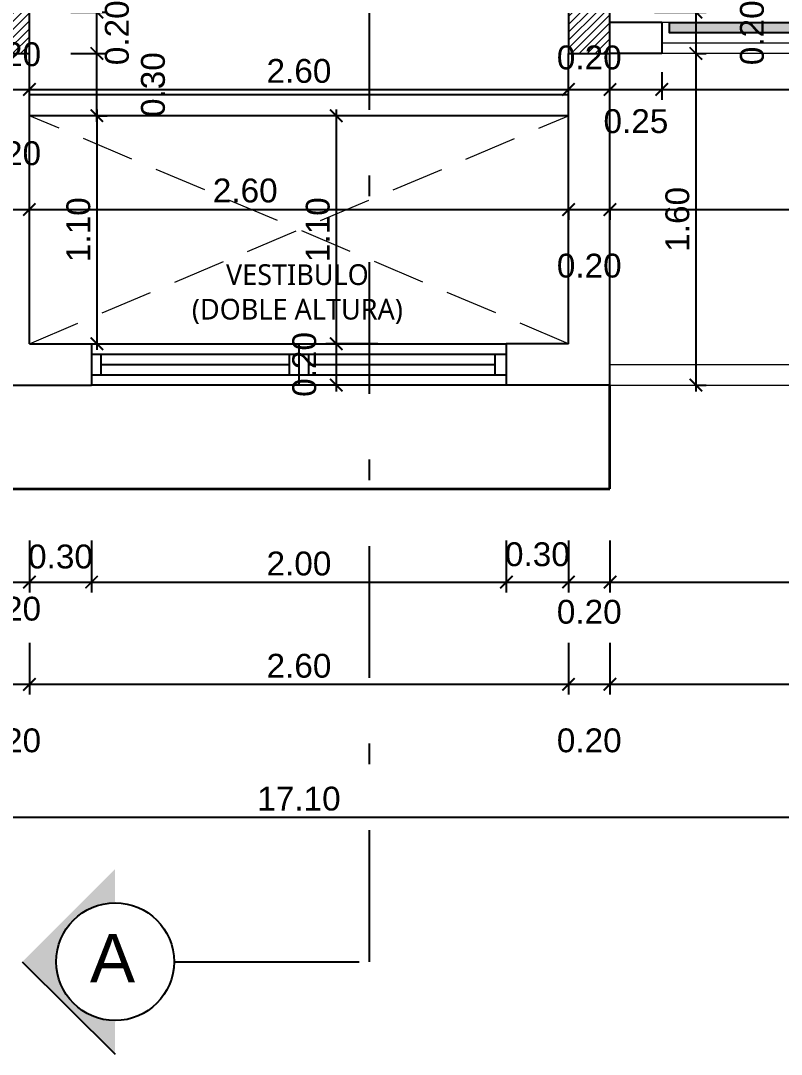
# Model space of a CAD drawing. Header units: feet. Extents: x -417 to 46, y -646 to -218.
# Drawn here: x -70.53 to -66.862, y -314.185 to -309.199 of the extents above; entities that cross this region are included whole.
import ezdxf

# ---------------------------------------------------------------- set-up
doc = ezdxf.new("R2010")
doc.units = ezdxf.units.FT
doc.header["$MEASUREMENT"] = 0
doc.linetypes.add('DASHDOT', pattern=[25.4, 12.7, -6.35, 0, -6.35])
doc.linetypes.add('DASHED', pattern=[19.049999999999997, 12.7, -6.349999999999999])
for name, color, linetype, lineweight in [('A-GENM', 8, 'Continuous', 9), ('A-WALL', 4, 'Continuous', 25), ('closet', 8, 'Continuous', 5), ('DIM-COTAS', 1, 'Continuous', 5), ('MB', 2, 'Continuous', 20), ('Piso', 8, 'Continuous', 9), ('TXT', 2, 'Continuous', 9), ('vuelo', 251, 'DASHED', 13)]:
    doc.layers.add(name, color=color, linetype=linetype, lineweight=lineweight)
for name, color, linetype in [('columna', 9, 'Continuous'), ('DIM', 10, 'Continuous'), ('escalera', 2, 'Continuous'), ('GRDUTIY', 5, 'Continuous'), ('PERT-VENT', 2, 'Continuous'), ('TEXXT', 8, 'Continuous')]:
    doc.layers.add(name, color=color, linetype=linetype)
doc.styles.add('ads', font='trebuc.ttf', dxfattribs={"height": 0.14})
doc.styles.add('DAMIAN', font='arial.ttf', dxfattribs={"height": 0.12})
doc.styles.get("Standard").update_dxf_attribs({"font": 'arial.ttf', "height": 0.115})
doc.dimstyles.new('KEILY', dxfattribs={"dimtxt": 0.115, "dimasz": 0.06, "dimexe": 0.05, "dimexo": 0.2, "dimgap": 0.03, "dimtad": 1, "dimzin": 1, "dimdsep": 46, "dimtxsty": 'Standard', "dimblk": 'ARCHTICK', "dimcen": 2.5, "dimdle": 0.03, "dimclrd": 256, "dimclre": 256, "dimclrt": 7, "dimadec": 0, "dimazin": 0, "dimtfac": 1, "dimtmove": 2, "dimatfit": 3, "dimfxl": 0.2, "dimfxlon": 1, "dimtolj": 1, "dimtzin": 1, "dimarcsym": 0})

# ---------------------------------------------------------------- blocks, each defined once
blk = doc.blocks.new('A$C78C8556F')
at = {"layer": 'PERT-VENT', "extrusion": (-2.366591124771848e-12, 8.947716500358402e-16, -1)}
for p, q in [((3.738375369266578e-07, 0.2000000000506361), (2.000000373837537, 0.200000000050693)), ((1.000000373837537, 0.200000000049954), (1.000000373837594, 4.982325663149823e-11)), ((3.738375653483672e-07, 0.1500000000506816), (2.000000373837366, 0.1500000000507669)), ((0.9533337071710264, 0.1500000000497437), (0.9533337071709127, 0.05000000004957883)), ((1.046667040504133, 0.1500000000496868), (1.04666704050419, 0.05000000004989147)), ((1.946169447620946, 0.05000000005063043), (1.946169447620974, 0.1500000000507384)), ((0.04666704050416115, 0.1000000000506134), (0.9533337071708559, 0.1000000000497607)), ((1.046667040504275, 0.1000000000495618), (1.946169447620974, 0.1000000000506134)), ((3.738375369266578e-07, 0.05000000005063043), (2.00000037383748, 0.05000000005065885)), ((2.000000373837395, 5.067590791441035e-11), (3.738374800832389e-07, 5.073275133327115e-11))]:
    blk.add_line(p, q, dxfattribs=at)
at = {"layer": 'PERT-VENT'}
blk.add_line((0.04666704050416115, 0.0500000000507157), (0.04666704050421799, 0.1500000000505111), dxfattribs=at)
blk = doc.blocks.new('A$C5EA57A7C')
for points in [[(1.475098267163219, 0.1000001273037014), (2.362499865527667, 0.1000001273035309), (2.362499865527667, 0.1500001273035423), (1.475098267163332, 0.150000127303656)], [(0.735488858979636, 0.05000012730374692), (1.600098267163304, 0.05000012730363323), (1.600098267163332, 0.1000001273036446), (0.735488858979636, 0.1000001273037014)], [(0.0375004562012009, 1.273034513360471e-07), (0.8604888589797213, 1.273038492399792e-07), (0.8604888589796928, 0.05000012730380377), (0.0375004562012009, 0.05000012730351955)]]:
    blk.add_hatch(color=256).paths.add_polyline_path(points)
at = {"layer": 'PERT-VENT', "extrusion": (-6.288880677460709e-16, -1.940366471243193e-15, -1)}
for points in [[(-1.475098267163219, 0.1000001273037014), (-2.362499865527667, 0.1000001273035309), (-2.362499865527667, 0.1500001273035423), (-1.475098267163332, 0.150000127303656)], [(-0.735488858979636, 0.05000012730374692), (-1.600098267163304, 0.05000012730363323), (-1.600098267163332, 0.1000001273036446), (-0.735488858979636, 0.1000001273037014)], [(-0.0375004562012009, 1.273034513360471e-07), (-0.8604888589797497, 1.273037355531415e-07), (-0.8604888589797213, 0.05000012730369008), (-0.0375004562012009, 0.05000012730351955)]]:
    blk.add_lwpolyline(points, close=True, dxfattribs=at)
at = {"layer": 'Piso'}
for p, q in [((4.562011213238293e-07, 0.1500001273043381), (2.400000456201184, 0.1500001273035991)), ((4.562011781672481e-07, 1.273034513360471e-07), (2.400000456201184, 1.273042471439112e-07))]:
    blk.add_line(p, q, dxfattribs=at)
at = {"layer": 'Piso', "extrusion": (-6.288880677460709e-16, -1.940366471243193e-15, -1)}
for p, q in [((0.8229888589796701, 0.1000001273037014), (4.562012065889576e-07, 0.1000001273035309)), ((1.600098267163304, 0.05000012730363323), (2.400000456201184, 0.05000012730363323))]:
    blk.add_line(p, q, dxfattribs=at)
blk = doc.blocks.new('_ArchTick')
at = {"layer": 'DIM-COTAS', "color": 0, "const_width": 0.15}
blk.add_lwpolyline([(-0.5, -0.5), (0.5, 0.5)], dxfattribs=at)
blk = doc.blocks.new('*D788')
at = {"layer": 'Defpoints', "color": 0, "transparency": 16777216}
for p in [(-64.86451343938853, -310.9570197766337), (-59.97139579834058, -310.9570197766337), (-68.06451343938836, -311.5036414858855)]:
    blk.add_point(p, dxfattribs=at)
at = {"layer": 'DIM', "lineweight": -2, "transparency": 16777216}
for p, q in [((-60.17139579834058, -310.9570197766337), (-59.92139579834058, -310.9570197766337)), ((-59.97139579834058, -311.5336414858854), (-59.97139579834058, -310.9270197766338)), ((-60.17139579834058, -311.5036414858855), (-59.92139579834058, -311.5036414858855))]:
    blk.add_line(p, q, dxfattribs=at)
at = {"layer": 'DIM', "lineweight": -2, "transparency": 16777216, "xscale": 0.06, "yscale": 0.06, "zscale": 0.06}
for p, rotation in [((-59.97139579834058, -310.9570197766337), 90), ((-59.97139579834058, -311.5036414858855), 270)]:
    blk.add_blockref('_ArchTick', p, dxfattribs=dict(at, rotation=rotation))
at = {"layer": 'DIM', "color": 7, "transparency": 16777216, "insert": (-60.06011169192853, -311.2303306312596), "char_height": 0.115, "attachment_point": 5, "rotation": 90}
blk.add_mtext('\\A1;0.55', dxfattribs=at)
blk = doc.blocks.new('*D966')
at = {"layer": 'Defpoints', "color": 0, "transparency": 16777216}
for p in [(-70.48826303692451, -310.7570197766337), (-70.68826303692438, -310.9570197766337), (-70.48826303692451, -311.9068582722006)]:
    blk.add_point(p, dxfattribs=at)
at = {"layer": 'DIM', "lineweight": -2, "transparency": 16777216}
for p, q in [((-70.68826303692438, -311.7068582722006), (-70.68826303692438, -311.9568582722006)), ((-70.48826303692451, -311.7068582722006), (-70.48826303692451, -311.9568582722006)), ((-70.71826303692438, -311.9068582722006), (-70.4582630369245, -311.9068582722006))]:
    blk.add_line(p, q, dxfattribs=at)
at = {"layer": 'DIM', "lineweight": -2, "transparency": 16777216, "xscale": 0.06, "yscale": 0.06, "zscale": 0.06, "rotation": 180}
blk.add_blockref('_ArchTick', (-70.68826303692438, -311.9068582722006), dxfattribs=at)
at = {"layer": 'DIM', "lineweight": -2, "transparency": 16777216, "xscale": 0.06, "yscale": 0.06, "zscale": 0.06}
blk.add_blockref('_ArchTick', (-70.48826303692451, -311.9068582722006), dxfattribs=at)
at = {"layer": 'DIM', "color": 7, "transparency": 16777216, "insert": (-70.58826303692445, -312.0359015972965), "char_height": 0.115, "attachment_point": 5}
blk.add_mtext('\\A1;0.20', dxfattribs=at)
blk = doc.blocks.new('*D967')
at = {"layer": 'Defpoints', "color": 0, "transparency": 16777216}
for p in [(-70.48826303692451, -310.7570197766337), (-70.1882630369247, -310.9570197766337), (-70.1882630369247, -311.9068582722006)]:
    blk.add_point(p, dxfattribs=at)
at = {"layer": 'DIM', "lineweight": -2, "transparency": 16777216}
for p, q in [((-70.48826303692451, -311.7068582722006), (-70.48826303692451, -311.9568582722006)), ((-70.1882630369247, -311.7068582722006), (-70.1882630369247, -311.9568582722006)), ((-70.51826303692451, -311.9068582722006), (-70.1582630369247, -311.9068582722006))]:
    blk.add_line(p, q, dxfattribs=at)
at = {"layer": 'DIM', "lineweight": -2, "transparency": 16777216, "xscale": 0.06, "yscale": 0.06, "zscale": 0.06, "rotation": 180}
blk.add_blockref('_ArchTick', (-70.48826303692451, -311.9068582722006), dxfattribs=at)
at = {"layer": 'DIM', "lineweight": -2, "transparency": 16777216, "xscale": 0.06, "yscale": 0.06, "zscale": 0.06}
blk.add_blockref('_ArchTick', (-70.1882630369247, -311.9068582722006), dxfattribs=at)
at = {"layer": 'DIM', "color": 7, "transparency": 16777216, "insert": (-70.3382630369246, -311.784303807052), "char_height": 0.115, "attachment_point": 5}
blk.add_mtext('\\A1;0.30', dxfattribs=at)
blk = doc.blocks.new('*D968')
at = {"layer": 'Defpoints', "color": 0, "transparency": 16777216}
for p in [(-70.1882630369247, -310.9570197766337), (-68.18826303692464, -310.9570197766337), (-68.18826303692464, -311.9068582722006)]:
    blk.add_point(p, dxfattribs=at)
at = {"layer": 'DIM', "lineweight": -2, "transparency": 16777216}
for p, q in [((-70.1882630369247, -311.7068582722006), (-70.1882630369247, -311.9568582722006)), ((-68.18826303692464, -311.7068582722006), (-68.18826303692464, -311.9568582722006)), ((-70.2182630369247, -311.9068582722006), (-68.15826303692464, -311.9068582722006))]:
    blk.add_line(p, q, dxfattribs=at)
at = {"layer": 'DIM', "lineweight": -2, "transparency": 16777216, "xscale": 0.06, "yscale": 0.06, "zscale": 0.06, "rotation": 180}
blk.add_blockref('_ArchTick', (-70.1882630369247, -311.9068582722006), dxfattribs=at)
at = {"layer": 'DIM', "lineweight": -2, "transparency": 16777216, "xscale": 0.06, "yscale": 0.06, "zscale": 0.06}
blk.add_blockref('_ArchTick', (-68.18826303692464, -311.9068582722006), dxfattribs=at)
at = {"layer": 'DIM', "color": 7, "transparency": 16777216, "insert": (-69.18826303692467, -311.8181423786126), "char_height": 0.115, "attachment_point": 5}
blk.add_mtext('\\A1;2.00', dxfattribs=at)
blk = doc.blocks.new('*D928')
at = {"layer": 'Defpoints', "color": 0, "transparency": 16777216}
for p in [(-67.8882630369246, -310.7570197766337), (-68.18826303692464, -310.9570197766337), (-67.8882630369246, -311.9068582722006)]:
    blk.add_point(p, dxfattribs=at)
at = {"layer": 'DIM', "lineweight": -2, "transparency": 16777216}
for p, q in [((-68.18826303692464, -311.7068582722006), (-68.18826303692464, -311.9568582722006)), ((-67.8882630369246, -311.7068582722006), (-67.8882630369246, -311.9568582722006)), ((-68.21826303692464, -311.9068582722006), (-67.8582630369246, -311.9068582722006))]:
    blk.add_line(p, q, dxfattribs=at)
at = {"layer": 'DIM', "lineweight": -2, "transparency": 16777216, "xscale": 0.06, "yscale": 0.06, "zscale": 0.06, "rotation": 180}
blk.add_blockref('_ArchTick', (-68.18826303692464, -311.9068582722006), dxfattribs=at)
at = {"layer": 'DIM', "lineweight": -2, "transparency": 16777216, "xscale": 0.06, "yscale": 0.06, "zscale": 0.06}
blk.add_blockref('_ArchTick', (-67.8882630369246, -311.9068582722006), dxfattribs=at)
at = {"layer": 'DIM', "color": 7, "transparency": 16777216, "insert": (-68.03826303692462, -311.773414994905), "char_height": 0.115, "attachment_point": 5}
blk.add_mtext('\\A1;0.30', dxfattribs=at)
blk = doc.blocks.new('*D929')
at = {"layer": 'Defpoints', "color": 0, "transparency": 16777216}
for p in [(-67.8882630369246, -310.7570197766337), (-67.68826303692467, -310.9570197766337), (-67.68826303692467, -311.9068582722006)]:
    blk.add_point(p, dxfattribs=at)
at = {"layer": 'DIM', "lineweight": -2, "transparency": 16777216}
for p, q in [((-67.8882630369246, -311.7068582722006), (-67.8882630369246, -311.9568582722006)), ((-67.68826303692467, -311.7068582722006), (-67.68826303692467, -311.9568582722006)), ((-67.9182630369246, -311.9068582722006), (-67.65826303692467, -311.9068582722006))]:
    blk.add_line(p, q, dxfattribs=at)
at = {"layer": 'DIM', "lineweight": -2, "transparency": 16777216, "xscale": 0.06, "yscale": 0.06, "zscale": 0.06, "rotation": 180}
blk.add_blockref('_ArchTick', (-67.8882630369246, -311.9068582722006), dxfattribs=at)
at = {"layer": 'DIM', "lineweight": -2, "transparency": 16777216, "xscale": 0.06, "yscale": 0.06, "zscale": 0.06}
blk.add_blockref('_ArchTick', (-67.68826303692467, -311.9068582722006), dxfattribs=at)
at = {"layer": 'DIM', "color": 7, "transparency": 16777216, "insert": (-67.78826303692463, -312.0509196839556), "char_height": 0.115, "attachment_point": 5}
blk.add_mtext('\\A1;0.20', dxfattribs=at)
blk = doc.blocks.new('*D930')
at = {"layer": 'Defpoints', "color": 0, "transparency": 16777216}
for p in [(-64.63826303692468, -310.2070197766337), (-67.68826303692467, -310.9570197766337), (-64.63826303692468, -311.9068582722006)]:
    blk.add_point(p, dxfattribs=at)
at = {"layer": 'DIM', "lineweight": -2, "transparency": 16777216}
for p, q in [((-67.68826303692467, -311.7068582722006), (-67.68826303692467, -311.9568582722006)), ((-64.63826303692468, -311.7068582722006), (-64.63826303692468, -311.9568582722006)), ((-67.71826303692467, -311.9068582722006), (-64.60826303692468, -311.9068582722006))]:
    blk.add_line(p, q, dxfattribs=at)
at = {"layer": 'DIM', "lineweight": -2, "transparency": 16777216, "xscale": 0.06, "yscale": 0.06, "zscale": 0.06, "rotation": 180}
blk.add_blockref('_ArchTick', (-67.68826303692467, -311.9068582722006), dxfattribs=at)
at = {"layer": 'DIM', "lineweight": -2, "transparency": 16777216, "xscale": 0.06, "yscale": 0.06, "zscale": 0.06}
blk.add_blockref('_ArchTick', (-64.63826303692468, -311.9068582722006), dxfattribs=at)
at = {"layer": 'DIM', "color": 7, "transparency": 16777216, "insert": (-66.16326303692468, -311.8181031562388), "char_height": 0.115, "attachment_point": 5}
blk.add_mtext('\\A1;3.05', dxfattribs=at)
blk = doc.blocks.new('*D938')
at = {"layer": 'Defpoints', "color": 0, "transparency": 16777216}
for p in [(-70.48826303692451, -310.7570197766337), (-70.68826303692444, -310.9570197766338), (-70.48826303692451, -312.4000790919436)]:
    blk.add_point(p, dxfattribs=at)
at = {"layer": 'DIM', "lineweight": -2, "transparency": 16777216}
for p, q in [((-70.68826303692444, -312.2000790919436), (-70.68826303692444, -312.4500790919436)), ((-70.48826303692451, -312.2000790919436), (-70.48826303692451, -312.4500790919436)), ((-70.71826303692444, -312.4000790919436), (-70.4582630369245, -312.4000790919436))]:
    blk.add_line(p, q, dxfattribs=at)
at = {"layer": 'DIM', "lineweight": -2, "transparency": 16777216, "xscale": 0.06, "yscale": 0.06, "zscale": 0.06, "rotation": 180}
blk.add_blockref('_ArchTick', (-70.68826303692444, -312.4000790919436), dxfattribs=at)
at = {"layer": 'DIM', "lineweight": -2, "transparency": 16777216, "xscale": 0.06, "yscale": 0.06, "zscale": 0.06}
blk.add_blockref('_ArchTick', (-70.48826303692451, -312.4000790919436), dxfattribs=at)
at = {"layer": 'DIM', "color": 7, "transparency": 16777216, "insert": (-70.58826303692447, -312.6712267727076), "char_height": 0.115, "attachment_point": 5}
blk.add_mtext('\\A1;0.20', dxfattribs=at)
blk = doc.blocks.new('*D774')
at = {"layer": 'Defpoints', "color": 0, "transparency": 16777216}
for p in [(-70.48826303692451, -310.7570197766337), (-67.8882630369246, -310.7570197766337), (-67.8882630369246, -312.4000790919436)]:
    blk.add_point(p, dxfattribs=at)
at = {"layer": 'DIM', "lineweight": -2, "transparency": 16777216}
for p, q in [((-70.48826303692451, -312.2000790919436), (-70.48826303692451, -312.4500790919436)), ((-67.8882630369246, -312.2000790919436), (-67.8882630369246, -312.4500790919436)), ((-70.51826303692451, -312.4000790919436), (-67.8582630369246, -312.4000790919436))]:
    blk.add_line(p, q, dxfattribs=at)
at = {"layer": 'DIM', "lineweight": -2, "transparency": 16777216, "xscale": 0.06, "yscale": 0.06, "zscale": 0.06, "rotation": 180}
blk.add_blockref('_ArchTick', (-70.48826303692451, -312.4000790919436), dxfattribs=at)
at = {"layer": 'DIM', "lineweight": -2, "transparency": 16777216, "xscale": 0.06, "yscale": 0.06, "zscale": 0.06}
blk.add_blockref('_ArchTick', (-67.8882630369246, -312.4000790919436), dxfattribs=at)
at = {"layer": 'DIM', "color": 7, "transparency": 16777216, "insert": (-69.18826303692455, -312.3113631983556), "char_height": 0.115, "attachment_point": 5}
blk.add_mtext('\\A1;2.60', dxfattribs=at)
blk = doc.blocks.new('*D775')
at = {"layer": 'Defpoints', "color": 0, "transparency": 16777216}
for p in [(-67.8882630369246, -310.7570197766337), (-67.68826303692467, -310.9570197766337), (-67.68826303692467, -312.4000790919436)]:
    blk.add_point(p, dxfattribs=at)
at = {"layer": 'DIM', "lineweight": -2, "transparency": 16777216}
for p, q in [((-67.8882630369246, -312.2000790919436), (-67.8882630369246, -312.4500790919436)), ((-67.68826303692467, -312.2000790919436), (-67.68826303692467, -312.4500790919436)), ((-67.9182630369246, -312.4000790919436), (-67.65826303692467, -312.4000790919436))]:
    blk.add_line(p, q, dxfattribs=at)
at = {"layer": 'DIM', "lineweight": -2, "transparency": 16777216, "xscale": 0.06, "yscale": 0.06, "zscale": 0.06, "rotation": 180}
blk.add_blockref('_ArchTick', (-67.8882630369246, -312.4000790919436), dxfattribs=at)
at = {"layer": 'DIM', "lineweight": -2, "transparency": 16777216, "xscale": 0.06, "yscale": 0.06, "zscale": 0.06}
blk.add_blockref('_ArchTick', (-67.68826303692467, -312.4000790919436), dxfattribs=at)
at = {"layer": 'DIM', "color": 7, "transparency": 16777216, "insert": (-67.78826303692463, -312.6712267727076), "char_height": 0.115, "attachment_point": 5}
blk.add_mtext('\\A1;0.20', dxfattribs=at)
blk = doc.blocks.new('*D776')
at = {"layer": 'Defpoints', "color": 0, "transparency": 16777216}
for p in [(-64.63826303692468, -310.2070197766337), (-67.68826303692467, -310.9570197766337), (-64.63826303692468, -312.4000790919436)]:
    blk.add_point(p, dxfattribs=at)
at = {"layer": 'DIM', "lineweight": -2, "transparency": 16777216}
for p, q in [((-67.68826303692467, -312.2000790919436), (-67.68826303692467, -312.4500790919436)), ((-64.63826303692468, -312.2000790919436), (-64.63826303692468, -312.4500790919436)), ((-67.71826303692467, -312.4000790919436), (-64.60826303692468, -312.4000790919436))]:
    blk.add_line(p, q, dxfattribs=at)
at = {"layer": 'DIM', "lineweight": -2, "transparency": 16777216, "xscale": 0.06, "yscale": 0.06, "zscale": 0.06, "rotation": 180}
blk.add_blockref('_ArchTick', (-67.68826303692467, -312.4000790919436), dxfattribs=at)
at = {"layer": 'DIM', "lineweight": -2, "transparency": 16777216, "xscale": 0.06, "yscale": 0.06, "zscale": 0.06}
blk.add_blockref('_ArchTick', (-64.63826303692468, -312.4000790919436), dxfattribs=at)
at = {"layer": 'DIM', "color": 7, "transparency": 16777216, "insert": (-66.16326303692468, -312.3113239759818), "char_height": 0.115, "attachment_point": 5}
blk.add_mtext('\\A1;3.05', dxfattribs=at)
blk = doc.blocks.new('*D778')
at = {"layer": 'Defpoints', "color": 0, "transparency": 16777216}
for p in [(-77.73826303692454, -312.4500790919436), (-60.63826303692463, -312.4500790919436), (-60.63826303692463, -313.0409541789496)]:
    blk.add_point(p, dxfattribs=at)
at = {"layer": 'DIM', "lineweight": -2, "transparency": 16777216}
for p, q in [((-77.73826303692454, -312.8409541789496), (-77.73826303692454, -313.0909541789496)), ((-60.63826303692463, -312.8409541789496), (-60.63826303692463, -313.0909541789496)), ((-77.76826303692454, -313.0409541789496), (-60.60826303692463, -313.0409541789496))]:
    blk.add_line(p, q, dxfattribs=at)
at = {"layer": 'DIM', "lineweight": -2, "transparency": 16777216, "xscale": 0.06, "yscale": 0.06, "zscale": 0.06, "rotation": 180}
blk.add_blockref('_ArchTick', (-77.73826303692454, -313.0409541789496), dxfattribs=at)
at = {"layer": 'DIM', "lineweight": -2, "transparency": 16777216, "xscale": 0.06, "yscale": 0.06, "zscale": 0.06}
blk.add_blockref('_ArchTick', (-60.63826303692463, -313.0409541789496), dxfattribs=at)
at = {"layer": 'DIM', "color": 7, "transparency": 16777216, "insert": (-69.18826303692458, -312.9522382853615), "char_height": 0.115, "attachment_point": 5}
blk.add_mtext('\\A1;17.10', dxfattribs=at)
blk = doc.blocks.new('*D838')
at = {"layer": 'Defpoints', "color": 0, "transparency": 16777216}
for p in [(-70.68826303692433, -309.2472924720583), (-70.48826303692454, -309.5304134836601), (-70.48826303692454, -309.9030617912929)]:
    blk.add_point(p, dxfattribs=at)
at = {"layer": 'DIM', "lineweight": -2, "transparency": 16777216}
for p, q in [((-70.68826303692433, -309.4472924720583), (-70.68826303692433, -309.5804134836601)), ((-70.48826303692454, -309.703061791293), (-70.48826303692454, -309.4804134836601)), ((-70.71826303692433, -309.5304134836601), (-70.45826303692454, -309.5304134836601))]:
    blk.add_line(p, q, dxfattribs=at)
at = {"layer": 'DIM', "lineweight": -2, "transparency": 16777216, "xscale": 0.06, "yscale": 0.06, "zscale": 0.06, "rotation": 180}
blk.add_blockref('_ArchTick', (-70.68826303692433, -309.5304134836601), dxfattribs=at)
at = {"layer": 'DIM', "lineweight": -2, "transparency": 16777216, "xscale": 0.06, "yscale": 0.06, "zscale": 0.06}
blk.add_blockref('_ArchTick', (-70.48826303692454, -309.5304134836601), dxfattribs=at)
at = {"layer": 'DIM', "color": 7, "transparency": 16777216, "insert": (-70.58826303692443, -309.3613740336138), "char_height": 0.115, "attachment_point": 5}
blk.add_mtext('\\A1;0.20', dxfattribs=at)
blk = doc.blocks.new('*D839')
at = {"layer": 'Defpoints', "color": 0, "transparency": 16777216}
for p in [(-67.88826303692468, -309.5304134836601), (-67.88826303692468, -309.8472924720583), (-70.48826303692454, -309.9030617912929)]:
    blk.add_point(p, dxfattribs=at)
at = {"layer": 'DIM', "lineweight": -2, "transparency": 16777216}
for p, q in [((-70.48826303692454, -309.703061791293), (-70.48826303692454, -309.4804134836601)), ((-67.88826303692468, -309.6472924720583), (-67.88826303692468, -309.4804134836601)), ((-70.51826303692454, -309.5304134836601), (-67.85826303692468, -309.5304134836601))]:
    blk.add_line(p, q, dxfattribs=at)
at = {"layer": 'DIM', "lineweight": -2, "transparency": 16777216, "xscale": 0.06, "yscale": 0.06, "zscale": 0.06, "rotation": 180}
blk.add_blockref('_ArchTick', (-70.48826303692454, -309.5304134836601), dxfattribs=at)
at = {"layer": 'DIM', "lineweight": -2, "transparency": 16777216, "xscale": 0.06, "yscale": 0.06, "zscale": 0.06}
blk.add_blockref('_ArchTick', (-67.88826303692468, -309.5304134836601), dxfattribs=at)
at = {"layer": 'DIM', "color": 7, "transparency": 16777216, "insert": (-69.18826303692461, -309.4416975900721), "char_height": 0.115, "attachment_point": 5}
blk.add_mtext('\\A1;2.60', dxfattribs=at)
blk = doc.blocks.new('*D840')
at = {"layer": 'Defpoints', "color": 0, "transparency": 16777216}
for p in [(-67.6882630369248, -309.5304134836601), (-67.88826303692468, -309.8472924720583), (-67.6882630369248, -309.8220510034672)]:
    blk.add_point(p, dxfattribs=at)
at = {"layer": 'DIM', "lineweight": -2, "transparency": 16777216}
for p, q in [((-67.88826303692468, -309.6472924720583), (-67.88826303692468, -309.4804134836601)), ((-67.6882630369248, -309.6220510034672), (-67.6882630369248, -309.4804134836601)), ((-67.91826303692469, -309.5304134836601), (-67.6582630369248, -309.5304134836601))]:
    blk.add_line(p, q, dxfattribs=at)
at = {"layer": 'DIM', "lineweight": -2, "transparency": 16777216, "xscale": 0.06, "yscale": 0.06, "zscale": 0.06, "rotation": 180}
blk.add_blockref('_ArchTick', (-67.88826303692468, -309.5304134836601), dxfattribs=at)
at = {"layer": 'DIM', "lineweight": -2, "transparency": 16777216, "xscale": 0.06, "yscale": 0.06, "zscale": 0.06}
blk.add_blockref('_ArchTick', (-67.6882630369248, -309.5304134836601), dxfattribs=at)
at = {"layer": 'DIM', "color": 7, "transparency": 16777216, "insert": (-67.78826303692475, -309.3766975900721), "char_height": 0.115, "attachment_point": 5}
blk.add_mtext('\\A1;0.20', dxfattribs=at)
blk = doc.blocks.new('*D856')
at = {"layer": 'Defpoints', "color": 0, "transparency": 16777216}
for p in [(-67.43826300111726, -309.2472924650963), (-67.43826300111726, -309.5304134836601), (-67.6882630369248, -309.8220510034672)]:
    blk.add_point(p, dxfattribs=at)
at = {"layer": 'DIM', "lineweight": -2, "transparency": 16777216}
for p, q in [((-67.43826300111726, -309.4472924650963), (-67.43826300111726, -309.5804134836601)), ((-67.6882630369248, -309.6220510034672), (-67.6882630369248, -309.4804134836601)), ((-67.7182630369248, -309.5304134836601), (-67.40826300111726, -309.5304134836601))]:
    blk.add_line(p, q, dxfattribs=at)
at = {"layer": 'DIM', "lineweight": -2, "transparency": 16777216, "xscale": 0.06, "yscale": 0.06, "zscale": 0.06, "rotation": 180}
blk.add_blockref('_ArchTick', (-67.6882630369248, -309.5304134836601), dxfattribs=at)
at = {"layer": 'DIM', "lineweight": -2, "transparency": 16777216, "xscale": 0.06, "yscale": 0.06, "zscale": 0.06}
blk.add_blockref('_ArchTick', (-67.43826300111726, -309.5304134836601), dxfattribs=at)
at = {"layer": 'DIM', "color": 7, "transparency": 16777216, "insert": (-67.56326301902104, -309.6841293772481), "char_height": 0.115, "attachment_point": 5}
blk.add_mtext('\\A1;0.25', dxfattribs=at)
blk = doc.blocks.new('*D857')
at = {"layer": 'Defpoints', "color": 0, "transparency": 16777216}
for p in [(-67.43826300111726, -309.2472924650963), (-65.03826303692477, -309.2472924720583), (-65.03826303692477, -309.5304134836601)]:
    blk.add_point(p, dxfattribs=at)
at = {"layer": 'DIM', "lineweight": -2, "transparency": 16777216}
for p, q in [((-67.43826300111726, -309.4472924650963), (-67.43826300111726, -309.5804134836601)), ((-65.03826303692477, -309.4472924720583), (-65.03826303692477, -309.5804134836601)), ((-67.46826300111726, -309.5304134836601), (-65.00826303692477, -309.5304134836601))]:
    blk.add_line(p, q, dxfattribs=at)
at = {"layer": 'DIM', "lineweight": -2, "transparency": 16777216, "xscale": 0.06, "yscale": 0.06, "zscale": 0.06, "rotation": 180}
blk.add_blockref('_ArchTick', (-67.43826300111726, -309.5304134836601), dxfattribs=at)
at = {"layer": 'DIM', "lineweight": -2, "transparency": 16777216, "xscale": 0.06, "yscale": 0.06, "zscale": 0.06}
blk.add_blockref('_ArchTick', (-65.03826303692477, -309.5304134836601), dxfattribs=at)
at = {"layer": 'DIM', "color": 7, "transparency": 16777216, "insert": (-66.23826301902102, -309.4416975900721), "char_height": 0.115, "attachment_point": 5}
blk.add_mtext('\\A1;2.40', dxfattribs=at)
blk = doc.blocks.new('*D1043')
at = {"layer": 'Defpoints', "color": 0, "transparency": 16777216}
for p in [(-70.68826303692435, -310.0936649562147), (-70.48826303692452, -310.1099212493173), (-70.48826303692452, -310.4350364159001)]:
    blk.add_point(p, dxfattribs=at)
at = {"layer": 'DIM', "lineweight": -2, "transparency": 16777216}
for p, q in [((-70.48826303692452, -310.2350364159001), (-70.48826303692452, -310.0599212493173)), ((-70.71826303692436, -310.1099212493173), (-70.45826303692452, -310.1099212493173)), ((-70.68826303692435, -310.1099212493173), (-70.68826303692435, -310.1599212493173))]:
    blk.add_line(p, q, dxfattribs=at)
at = {"layer": 'DIM', "lineweight": -2, "transparency": 16777216, "xscale": 0.06, "yscale": 0.06, "zscale": 0.06, "rotation": 180}
blk.add_blockref('_ArchTick', (-70.68826303692435, -310.1099212493173), dxfattribs=at)
at = {"layer": 'DIM', "lineweight": -2, "transparency": 16777216, "xscale": 0.06, "yscale": 0.06, "zscale": 0.06}
blk.add_blockref('_ArchTick', (-70.48826303692452, -310.1099212493173), dxfattribs=at)
at = {"layer": 'DIM', "color": 7, "transparency": 16777216, "insert": (-70.58826303692445, -309.8387735685533), "char_height": 0.115, "attachment_point": 5}
blk.add_mtext('\\A1;0.20', dxfattribs=at)
blk = doc.blocks.new('*D1044')
at = {"layer": 'Defpoints', "color": 0, "transparency": 16777216}
for p in [(-67.88826303692468, -309.9570197766338), (-67.88826303692468, -310.1099212493173), (-70.48826303692452, -310.4350364159001)]:
    blk.add_point(p, dxfattribs=at)
at = {"layer": 'DIM', "lineweight": -2, "transparency": 16777216}
for p, q in [((-70.48826303692452, -310.2350364159001), (-70.48826303692452, -310.0599212493173)), ((-70.51826303692452, -310.1099212493173), (-67.85826303692468, -310.1099212493173)), ((-67.88826303692468, -310.1099212493173), (-67.88826303692468, -310.1599212493173))]:
    blk.add_line(p, q, dxfattribs=at)
at = {"layer": 'DIM', "lineweight": -2, "transparency": 16777216, "xscale": 0.06, "yscale": 0.06, "zscale": 0.06, "rotation": 180}
blk.add_blockref('_ArchTick', (-70.48826303692452, -310.1099212493173), dxfattribs=at)
at = {"layer": 'DIM', "lineweight": -2, "transparency": 16777216, "xscale": 0.06, "yscale": 0.06, "zscale": 0.06}
blk.add_blockref('_ArchTick', (-67.88826303692468, -310.1099212493173), dxfattribs=at)
at = {"layer": 'DIM', "color": 7, "transparency": 16777216, "insert": (-69.44736621655235, -310.0186524907907), "char_height": 0.115, "attachment_point": 5}
blk.add_mtext('\\A1;2.60', dxfattribs=at)
blk = doc.blocks.new('*D1045')
at = {"layer": 'Defpoints', "color": 0, "transparency": 16777216}
for p in [(-67.88826303692468, -309.9570197766338), (-67.6882630369248, -309.9148514911848), (-67.6882630369248, -310.1099212493173)]:
    blk.add_point(p, dxfattribs=at)
at = {"layer": 'DIM', "lineweight": -2, "transparency": 16777216}
for p, q in [((-67.91826303692469, -310.1099212493173), (-67.6582630369248, -310.1099212493173)), ((-67.88826303692468, -310.1099212493173), (-67.88826303692468, -310.1599212493173)), ((-67.6882630369248, -310.1099212493173), (-67.6882630369248, -310.1599212493173))]:
    blk.add_line(p, q, dxfattribs=at)
at = {"layer": 'DIM', "lineweight": -2, "transparency": 16777216, "xscale": 0.06, "yscale": 0.06, "zscale": 0.06, "rotation": 180}
blk.add_blockref('_ArchTick', (-67.88826303692468, -310.1099212493173), dxfattribs=at)
at = {"layer": 'DIM', "lineweight": -2, "transparency": 16777216, "xscale": 0.06, "yscale": 0.06, "zscale": 0.06}
blk.add_blockref('_ArchTick', (-67.6882630369248, -310.1099212493173), dxfattribs=at)
at = {"layer": 'DIM', "color": 7, "transparency": 16777216, "insert": (-67.78826303692475, -310.3810689300813), "char_height": 0.115, "attachment_point": 5}
blk.add_mtext('\\A1;0.20', dxfattribs=at)
blk = doc.blocks.new('*D1046')
at = {"layer": 'Defpoints', "color": 0, "transparency": 16777216}
for p in [(-64.63826303692474, -309.8904674628951), (-67.6882630369248, -309.9148514911848), (-64.63826303692474, -310.1099212493173)]:
    blk.add_point(p, dxfattribs=at)
at = {"layer": 'DIM', "lineweight": -2, "transparency": 16777216}
for p, q in [((-67.7182630369248, -310.1099212493173), (-64.60826303692474, -310.1099212493173)), ((-67.6882630369248, -310.1099212493173), (-67.6882630369248, -310.1599212493173)), ((-64.63826303692474, -310.090467462895), (-64.63826303692474, -310.1599212493173))]:
    blk.add_line(p, q, dxfattribs=at)
at = {"layer": 'DIM', "lineweight": -2, "transparency": 16777216, "xscale": 0.06, "yscale": 0.06, "zscale": 0.06, "rotation": 180}
blk.add_blockref('_ArchTick', (-67.6882630369248, -310.1099212493173), dxfattribs=at)
at = {"layer": 'DIM', "lineweight": -2, "transparency": 16777216, "xscale": 0.06, "yscale": 0.06, "zscale": 0.06}
blk.add_blockref('_ArchTick', (-64.63826303692474, -310.1099212493173), dxfattribs=at)
at = {"layer": 'DIM', "color": 7, "transparency": 16777216, "insert": (-66.16326303692477, -310.0211661333555), "char_height": 0.115, "attachment_point": 5}
blk.add_mtext('\\A1;3.05', dxfattribs=at)
blk = doc.blocks.new('*D889')
at = {"layer": 'Defpoints', "color": 0, "transparency": 16777216}
for p in [(-68.7078724458281, -309.6570197766338), (-69.00839411784567, -310.7570197766337), (-68.10746915696333, -310.7570197766337)]:
    blk.add_point(p, dxfattribs=at)
at = {"layer": 'DIM', "lineweight": -2, "transparency": 16777216}
for p, q in [((-68.9078724458281, -309.6570197766338), (-69.05839411784567, -309.6570197766338)), ((-69.00839411784567, -309.6270197766339), (-69.00839411784567, -310.7870197766337)), ((-68.80839411784567, -310.7570197766337), (-69.05839411784567, -310.7570197766337))]:
    blk.add_line(p, q, dxfattribs=at)
at = {"layer": 'DIM', "lineweight": -2, "transparency": 16777216, "xscale": 0.06, "yscale": 0.06, "zscale": 0.06}
for p, rotation in [((-69.00839411784567, -309.6570197766338), 90), ((-69.00839411784567, -310.7570197766337), 270)]:
    blk.add_blockref('_ArchTick', p, dxfattribs=dict(at, rotation=rotation))
at = {"layer": 'DIM', "color": 7, "transparency": 16777216, "insert": (-69.0971100114336, -310.2070197766338), "char_height": 0.115, "attachment_point": 5, "rotation": 90}
blk.add_mtext('\\A1;1.10', dxfattribs=at)
blk = doc.blocks.new('*D890')
at = {"layer": 'Defpoints', "color": 0, "transparency": 16777216}
for p in [(-68.10746915696333, -310.7570197766337), (-69.00839411784567, -310.9570197766333), (-68.41859162678995, -310.9570197766333)]:
    blk.add_point(p, dxfattribs=at)
at = {"layer": 'DIM', "lineweight": -2, "transparency": 16777216}
for p, q in [((-68.80839411784567, -310.7570197766337), (-69.05839411784567, -310.7570197766337)), ((-69.00839411784567, -310.7270197766338), (-69.00839411784567, -310.9870197766332)), ((-68.80839411784567, -310.9570197766333), (-69.05839411784567, -310.9570197766333))]:
    blk.add_line(p, q, dxfattribs=at)
at = {"layer": 'DIM', "lineweight": -2, "transparency": 16777216, "xscale": 0.06, "yscale": 0.06, "zscale": 0.06}
for p, rotation in [((-69.00839411784567, -310.7570197766337), 90), ((-69.00839411784567, -310.9570197766333), 270)]:
    blk.add_blockref('_ArchTick', p, dxfattribs=dict(at, rotation=rotation))
at = {"layer": 'DIM', "color": 7, "transparency": 16777216, "insert": (-69.16211001143361, -310.8570197766335), "char_height": 0.115, "attachment_point": 5, "rotation": 90}
blk.add_mtext('\\A1;0.20', dxfattribs=at)
blk = doc.blocks.new('*D900')
at = {"layer": 'Defpoints', "color": 0, "transparency": 16777216}
for p in [(-67.68826303692418, -309.1570197766343), (-67.43826300111726, -309.3570197696718), (-67.27410990406314, -309.3570197696718)]:
    blk.add_point(p, dxfattribs=at)
at = {"layer": 'DIM', "lineweight": -2, "transparency": 16777216}
for p, q in [((-67.47410990406314, -309.1570197766343), (-67.22410990406314, -309.1570197766343)), ((-67.27410990406314, -309.1270197766344), (-67.27410990406314, -309.3870197696717)), ((-67.27410990406314, -309.3570197696718), (-67.22410990406314, -309.3570197696718))]:
    blk.add_line(p, q, dxfattribs=at)
at = {"layer": 'DIM', "lineweight": -2, "transparency": 16777216, "xscale": 0.06, "yscale": 0.06, "zscale": 0.06}
for p, rotation in [((-67.27410990406314, -309.1570197766343), 90), ((-67.27410990406314, -309.3570197696718), 270)]:
    blk.add_blockref('_ArchTick', p, dxfattribs=dict(at, rotation=rotation))
at = {"layer": 'DIM', "color": 7, "transparency": 16777216, "insert": (-67.0029622232991, -309.257019773153), "char_height": 0.115, "attachment_point": 5, "rotation": 90}
blk.add_mtext('\\A1;0.20', dxfattribs=at)
blk = doc.blocks.new('*D901')
at = {"layer": 'Defpoints', "color": 0, "transparency": 16777216}
for p in [(-67.43826300111726, -309.3570197696718), (-67.42917579193157, -310.9570197766337), (-67.27410990406314, -310.9570197766337)]:
    blk.add_point(p, dxfattribs=at)
at = {"layer": 'DIM', "lineweight": -2, "transparency": 16777216}
for p, q in [((-67.27410990406314, -309.3270197696718), (-67.27410990406314, -310.9870197766337)), ((-67.27410990406314, -309.3570197696718), (-67.22410990406314, -309.3570197696718)), ((-67.27410990406314, -310.9570197766337), (-67.22410990406314, -310.9570197766337))]:
    blk.add_line(p, q, dxfattribs=at)
at = {"layer": 'DIM', "lineweight": -2, "transparency": 16777216, "xscale": 0.06, "yscale": 0.06, "zscale": 0.06}
for p, rotation in [((-67.27410990406314, -309.3570197696718), 90), ((-67.27410990406314, -310.9570197766337), 270)]:
    blk.add_blockref('_ArchTick', p, dxfattribs=dict(at, rotation=rotation))
at = {"layer": 'DIM', "color": 7, "transparency": 16777216, "insert": (-67.36282579765107, -310.1570197731527), "char_height": 0.115, "attachment_point": 5, "rotation": 90}
blk.add_mtext('\\A1;1.60', dxfattribs=at)
blk = doc.blocks.new('A$C012446DC')
at = {"layer": 'Piso'}
h = blk.add_hatch(dxfattribs=at)
h.set_pattern_fill('ANSI31', color=256, scale=0.008571428573519295, angle=180)
h.set_pattern_definition([(225, (206536.0643219097, 1154820.960067714), (0.01924340597841342, -0.01924340597841342), [])])
h.paths.add_polyline_path([(6.844697054475546e-06, 8.124141004373087e-07), (0.2000068446968726, 8.124141004373087e-07), (0.2000068446968726, 0.2000008124142596), (6.844697054475546e-06, 0.2000008124142596)])
at = {"layer": 'columna'}
blk.add_lwpolyline([(0.2000068446968726, 0.2000008124143733), (6.844697054475546e-06, 0.2000008124143733), (6.844697054475546e-06, 8.124143278109841e-07), (0.2000068446968726, 8.124143278109841e-07)], close=True, dxfattribs=at)
blk = doc.blocks.new('A$C387E0859')
for p in [(3.199992080101481, -5.993344984744908e-07), (5.999992080101435, -5.993351805955172e-07)]:
    blk.add_blockref('A$C012446DC', p)
blk = doc.blocks.new('*D3293')
at = {"layer": 'Defpoints', "color": 0, "transparency": 16777216}
for p in [(-70.48826303692414, -309.3570197766338), (-70.16289888804724, -309.3570197766338), (-70.29855033229113, -309.6570197766337)]:
    blk.add_point(p, dxfattribs=at)
at = {"layer": 'DIM', "lineweight": -2, "transparency": 16777216}
for p, q in [((-70.28826303692414, -309.3570197766338), (-70.11289888804724, -309.3570197766338)), ((-70.16289888804724, -309.6870197766337), (-70.16289888804724, -309.3270197766338)), ((-70.16289888804724, -309.6570197766337), (-70.11289888804724, -309.6570197766337))]:
    blk.add_line(p, q, dxfattribs=at)
at = {"layer": 'DIM', "lineweight": -2, "transparency": 16777216, "xscale": 0.06, "yscale": 0.06, "zscale": 0.06}
for p, rotation in [((-70.16289888804724, -309.3570197766338), 90), ((-70.16289888804724, -309.6570197766337), 270)]:
    blk.add_blockref('_ArchTick', p, dxfattribs=dict(at, rotation=rotation))
at = {"layer": 'DIM', "color": 7, "transparency": 16777216, "insert": (-69.89163354016178, -309.5070197766337), "char_height": 0.115, "attachment_point": 5, "rotation": 90}
blk.add_mtext('\\A1;0.30', dxfattribs=at)
blk = doc.blocks.new('*D3294')
at = {"layer": 'Defpoints', "color": 0, "transparency": 16777216}
for p in [(-70.48826303692462, -309.1570197766337), (-70.16289888804724, -309.1570197766337), (-70.48826303692414, -309.3570197766338)]:
    blk.add_point(p, dxfattribs=at)
at = {"layer": 'DIM', "lineweight": -2, "transparency": 16777216}
for p, q in [((-70.28826303692462, -309.1570197766337), (-70.11289888804724, -309.1570197766337)), ((-70.16289888804724, -309.3870197766337), (-70.16289888804724, -309.1270197766337)), ((-70.28826303692414, -309.3570197766338), (-70.11289888804724, -309.3570197766338))]:
    blk.add_line(p, q, dxfattribs=at)
at = {"layer": 'DIM', "lineweight": -2, "transparency": 16777216, "xscale": 0.06, "yscale": 0.06, "zscale": 0.06}
for p, rotation in [((-70.16289888804724, -309.1570197766337), 90), ((-70.16289888804724, -309.3570197766338), 270)]:
    blk.add_blockref('_ArchTick', p, dxfattribs=dict(at, rotation=rotation))
at = {"layer": 'DIM', "color": 7, "transparency": 16777216, "insert": (-70.06566345686767, -309.2570197766337), "char_height": 0.115, "attachment_point": 5, "rotation": 90}
blk.add_mtext('\\A1;0.20', dxfattribs=at)
blk = doc.blocks.new('*D3287')
at = {"layer": 'Defpoints', "color": 0, "transparency": 16777216}
for p in [(-70.29855033229113, -309.6570197766337), (-70.33826303692454, -310.7570197766337), (-70.16289888804724, -310.7570197766337)]:
    blk.add_point(p, dxfattribs=at)
at = {"layer": 'DIM', "lineweight": -2, "transparency": 16777216}
for p, q in [((-70.16289888804724, -309.6270197766337), (-70.16289888804724, -310.7870197766337)), ((-70.16289888804724, -309.6570197766337), (-70.11289888804724, -309.6570197766337)), ((-70.16289888804724, -310.7570197766337), (-70.11289888804724, -310.7570197766337))]:
    blk.add_line(p, q, dxfattribs=at)
at = {"layer": 'DIM', "lineweight": -2, "transparency": 16777216, "xscale": 0.06, "yscale": 0.06, "zscale": 0.06}
for p, rotation in [((-70.16289888804724, -309.6570197766337), 90), ((-70.16289888804724, -310.7570197766337), 270)]:
    blk.add_blockref('_ArchTick', p, dxfattribs=dict(at, rotation=rotation))
at = {"layer": 'DIM', "color": 7, "transparency": 16777216, "insert": (-70.25161478163517, -310.2070197766337), "char_height": 0.115, "attachment_point": 5, "rotation": 90}
blk.add_mtext('\\A1;1.10', dxfattribs=at)

msp = doc.modelspace()

# ---------------------------------------------------------------- hatches: boundary and pattern name
at = {"layer": 'GRDUTIY'}
h = msp.add_hatch(color=256, dxfattribs=at)
edge = h.paths.add_edge_path()
edge.add_line((-70.07473311959555, -313.4542901565247), (-70.07473311959555, -313.2913729166931))
edge.add_line((-70.07473311959555, -313.2913729166931), (-70.5223014772885, -313.7382616545102))
edge.add_line((-70.5223014772885, -313.7382616545102), (-70.07473311959555, -314.1851503923272))
edge.add_line((-70.07473311959555, -314.1851503923272), (-70.07473311959555, -314.0222331524956))
edge.add_ellipse((-70.07473311959555, -313.7382616545102), major_axis=(-0.2007981718885527, -0.2007981718885526), ratio=0.999999999999962, start_angle=225.0000000000011, end_angle=405.0000000000011, ccw=False)

# ---------------------------------------------------------------- linework, layer by layer
at = {"layer": 'A-GENM'}
for p, q in [((-67.68826303692467, -310.8570197766337), (-64.58826303692456, -310.8570197766338)), ((-67.68826303692467, -310.9570197766337), (-64.4882630369246, -310.9570197766337))]:
    msp.add_line(p, q, dxfattribs=at)
at = {"layer": 'A-WALL'}
for p, q in [((-67.43826303692458, -309.2070197766338), (-67.6882630369245, -309.2073087156531)), ((-67.43826303692458, -309.2070197766338), (-67.43826303692458, -309.3570197766338)), ((-70.48826303692465, -310.7570197766337), (-70.4882630369247, -309.3570197766337)), ((-67.8882630369246, -310.7570197766337), (-67.888263036924, -309.3570197766344)), ((-67.43826303692458, -309.3570197766338), (-67.6882630369249, -309.3570197766338)), ((-67.68826303692461, -310.9570197766337), (-67.6882630369249, -309.3570197766338)), ((-70.48826303692465, -310.7570197766337), (-70.1882630369247, -310.7570197766337)), ((-70.1882630369247, -310.7570197766337), (-70.18826303692481, -310.9570197766337)), ((-67.8882630369246, -310.7570197766337), (-68.18826303692475, -310.7570197766337)), ((-68.18826303692475, -310.7570197766337), (-68.1882630369247, -310.9570197766337)), ((-70.68826303692452, -310.9570197766337), (-70.18826303692481, -310.9570197766337)), ((-67.68826303692461, -310.9570197766337), (-68.1882630369247, -310.9570197766337))]:
    msp.add_line(p, q, dxfattribs=at)
at = {"layer": 'closet'}
for p, q in [((-70.4882630369246, -308.1570197766339), (-70.48826303692462, -309.2070197766338)), ((-67.88826303692446, -308.1570197766338), (-67.88826303692437, -309.2070197766338))]:
    msp.add_line(p, q, dxfattribs=at)
at = {"layer": 'escalera'}
for p, q in [((-67.8882630369246, -309.5570197766338), (-70.4882630369247, -309.5570197766336)), ((-67.8882630369246, -309.6570197766338), (-70.4882630369247, -309.6570197766337))]:
    msp.add_line(p, q, dxfattribs=at)
at = {"layer": 'GRDUTIY', "color": 8, "linetype": 'DASHDOT', "ltscale": 0.05}
msp.add_line((-68.8476159702445, -313.7382616545102), (-68.84761597023791, -296.7450147454675), dxfattribs=at)
at = {"layer": 'GRDUTIY'}
msp.add_line((-70.5223014772885, -313.7382385956799), (-70.07473311959555, -314.185127333497), dxfattribs=at)
at = {"layer": 'GRDUTIY', "color": 8, "linetype": 'DASHDOT'}
for p, q in [((-69.79076162160644, -313.7382616545102), (-68.89761597024088, -313.7382616545102)), ((-69.79076162161007, -313.7382616545102), (-68.89761597024452, -313.7382616545102))]:
    msp.add_line(p, q, dxfattribs=at)
at = {"layer": 'GRDUTIY', "color": 3}
for centre in [(-70.07473311959191, -313.7382616545102), (-70.07473311959555, -313.7382616545102)]:
    msp.add_circle(centre, 0.2839714979845127, dxfattribs=at)
at = {"layer": 'MB', "lineweight": 35, "extrusion": (2.367830459082805e-12, 8.947716500357897e-16, -1)}
msp.add_line((-67.68826228924996, -311.4570197766336), (-67.68826228924979, -310.9570197766337), dxfattribs=at)
at = {"layer": 'MB', "lineweight": 35, "extrusion": (-2.367830459082805e-12, 8.947716500357897e-16, -1)}
msp.add_line((-70.6882630369245, -311.4570197766336), (-67.68826228924999, -311.4570197766338), dxfattribs=at)
at = {"layer": 'vuelo', "ltscale": 0.02}
for p, q in [((-70.48826303692465, -310.7570197766337), (-67.8882630369246, -309.6570197766338)), ((-67.8882630369246, -310.7570197766337), (-70.4882630369247, -309.6570197766337))]:
    msp.add_line(p, q, dxfattribs=at)

# ---------------------------------------------------------------- block references
for name, p in [('A$C387E0859', (-73.88826196172249, -309.3570199897135)), ('A$C78C8556F', (-70.18826303692481, -310.9570197766337))]:
    msp.add_blockref(name, p)
at = {"xscale": -1}
msp.add_blockref('A$C5EA57A7C', (-65.0382630369246, -309.3570197766338), dxfattribs=at)

# ---------------------------------------------------------------- texts
at = {"layer": 'TEXXT', "insert": (-69.97834585984245, -313.6039354020386), "char_height": 0.234, "width": 3.63, "attachment_point": 3, "style": 'DAMIAN'}
msp.add_mtext('A', dxfattribs=at)
at = {"layer": 'TXT', "insert": (-69.19581314585236, -310.3738489872384), "char_height": 0.1, "width": 2.687999999999999, "attachment_point": 2, "style": 'ads'}
msp.add_mtext('VESTIBULO\\P(DOBLE ALTURA)', dxfattribs=at)

# ---------------------------------------------------------------- dimensions: what is measured, and where the dimension line sits
at = {"layer": 'DIM'}
dim = msp.add_linear_dim(base=(-70.16289888804724, -309.1570197766337), p1=(-70.48826303692414, -309.3570197766338), p2=(-70.48826303692462, -309.1570197766337), angle=90, dimstyle='KEILY', override={"dimfxl": 50}, dxfattribs=at)
dim.commit()
dim.dimension.update_dxf_attribs({"geometry": '*D3294', "text_midpoint": (-70.06566345686767, -309.2570197766337), "dimtype": 160})
for base, p1, p2, picture, middle in [((-67.27410990406314, -309.3570197696718), (-67.68826303692418, -309.1570197766343), (-67.43826300111726, -309.3570197696718), '*D900', (-67.0029622232991, -309.257019773153)), ((-67.27410990406314, -310.9570197766337), (-67.43826300111726, -309.3570197696718), (-67.42917579193157, -310.9570197766337), '*D901', (-67.36282579765107, -310.1570197731527)), ((-69.00839411784567, -310.7570197766337), (-68.7078724458281, -309.6570197766338), (-68.10746915696333, -310.7570197766337), '*D889', (-69.0971100114336, -310.2070197766338)), ((-69.00839411784567, -310.9570197766333), (-68.10746915696333, -310.7570197766337), (-68.41859162678995, -310.9570197766333), '*D890', (-69.16211001143361, -310.8570197766335)), ((-59.97139579834058, -310.9570197766337), (-68.06451343938836, -311.5036414858855), (-64.86451343938853, -310.9570197766337), '*D788', (-60.06011169192853, -311.2303306312596))]:
    dim = msp.add_linear_dim(base=base, p1=p1, p2=p2, angle=90, dimstyle='KEILY', dxfattribs=at)
    dim.commit()
    dim.dimension.update_dxf_attribs({"geometry": picture, "text_midpoint": middle})
for base, p1, p2, picture, middle in [((-70.48826303692454, -309.5304134836601), (-70.68826303692433, -309.2472924720583), (-70.48826303692454, -309.9030617912929), '*D838', (-70.58826303692443, -309.3613740336138)), ((-67.88826303692468, -310.1099212493173), (-70.48826303692452, -310.4350364159001), (-67.88826303692468, -309.9570197766338), '*D1044', (-69.44736621655235, -310.0186524907907)), ((-70.48826303692451, -311.9068582722006), (-70.68826303692438, -310.9570197766337), (-70.48826303692451, -310.7570197766337), '*D966', (-70.58826303692445, -312.0359015972965)), ((-70.1882630369247, -311.9068582722006), (-70.48826303692451, -310.7570197766337), (-70.1882630369247, -310.9570197766337), '*D967', (-70.3382630369246, -311.784303807052)), ((-67.8882630369246, -311.9068582722006), (-68.18826303692464, -310.9570197766337), (-67.8882630369246, -310.7570197766337), '*D928', (-68.03826303692462, -311.773414994905)), ((-67.68826303692467, -311.9068582722006), (-67.8882630369246, -310.7570197766337), (-67.68826303692467, -310.9570197766337), '*D929', (-67.78826303692463, -312.0509196839556))]:
    dim = msp.add_linear_dim(base=base, p1=p1, p2=p2, dimstyle='KEILY', dxfattribs=at)
    dim.commit()
    dim.dimension.update_dxf_attribs({"geometry": picture, "text_midpoint": middle, "dimtype": 160})
for base, p1, p2, picture, middle in [((-67.43826300111726, -309.5304134836601), (-67.6882630369248, -309.8220510034672), (-67.43826300111726, -309.2472924650963), '*D856', (-67.56326301902104, -309.6841293772481)), ((-65.03826303692477, -309.5304134836601), (-67.43826300111726, -309.2472924650963), (-65.03826303692477, -309.2472924720583), '*D857', (-66.23826301902102, -309.4416975900721)), ((-67.6882630369248, -309.5304134836601), (-67.88826303692468, -309.8472924720583), (-67.6882630369248, -309.8220510034672), '*D840', (-67.78826303692475, -309.3766975900721)), ((-67.88826303692468, -309.5304134836601), (-70.48826303692454, -309.9030617912929), (-67.88826303692468, -309.8472924720583), '*D839', (-69.18826303692461, -309.4416975900721)), ((-70.48826303692452, -310.1099212493173), (-70.68826303692435, -310.0936649562147), (-70.48826303692452, -310.4350364159001), '*D1043', (-70.58826303692445, -309.8387735685533)), ((-64.63826303692474, -310.1099212493173), (-67.6882630369248, -309.9148514911848), (-64.63826303692474, -309.8904674628951), '*D1046', (-66.16326303692477, -310.0211661333555)), ((-67.6882630369248, -310.1099212493173), (-67.88826303692468, -309.9570197766338), (-67.6882630369248, -309.9148514911848), '*D1045', (-67.78826303692475, -310.3810689300813)), ((-64.63826303692468, -311.9068582722006), (-67.68826303692467, -310.9570197766337), (-64.63826303692468, -310.2070197766337), '*D930', (-66.16326303692468, -311.8181031562388)), ((-64.63826303692468, -312.4000790919436), (-67.68826303692467, -310.9570197766337), (-64.63826303692468, -310.2070197766337), '*D776', (-66.16326303692468, -312.3113239759818)), ((-70.48826303692451, -312.4000790919436), (-70.68826303692444, -310.9570197766338), (-70.48826303692451, -310.7570197766337), '*D938', (-70.58826303692447, -312.6712267727076)), ((-67.8882630369246, -312.4000790919436), (-70.48826303692451, -310.7570197766337), (-67.8882630369246, -310.7570197766337), '*D774', (-69.18826303692455, -312.3113631983556)), ((-67.68826303692467, -312.4000790919436), (-67.8882630369246, -310.7570197766337), (-67.68826303692467, -310.9570197766337), '*D775', (-67.78826303692463, -312.6712267727076)), ((-68.18826303692464, -311.9068582722006), (-70.1882630369247, -310.9570197766337), (-68.18826303692464, -310.9570197766337), '*D968', (-69.18826303692467, -311.8181423786126)), ((-60.63826303692463, -313.0409541789496), (-77.73826303692454, -312.4500790919436), (-60.63826303692463, -312.4500790919436), '*D778', (-69.18826303692458, -312.9522382853615))]:
    dim = msp.add_linear_dim(base=base, p1=p1, p2=p2, dimstyle='KEILY', dxfattribs=at)
    dim.commit()
    dim.dimension.update_dxf_attribs({"geometry": picture, "text_midpoint": middle})
for base, p2, picture, middle in [((-70.16289888804724, -309.3570197766338), (-70.48826303692414, -309.3570197766338), '*D3293', (-69.89163354016178, -309.5070197766337)), ((-70.16289888804724, -310.7570197766337), (-70.33826303692454, -310.7570197766337), '*D3287', (-70.25161478163517, -310.2070197766337))]:
    dim = msp.add_linear_dim(base=base, p1=(-70.29855033229113, -309.6570197766337), p2=p2, angle=90, dimstyle='KEILY', override={"dimfxl": 50}, dxfattribs=at)
    dim.commit()
    dim.dimension.update_dxf_attribs({"geometry": picture, "text_midpoint": middle})

doc.saveas('drawing.dxf')
